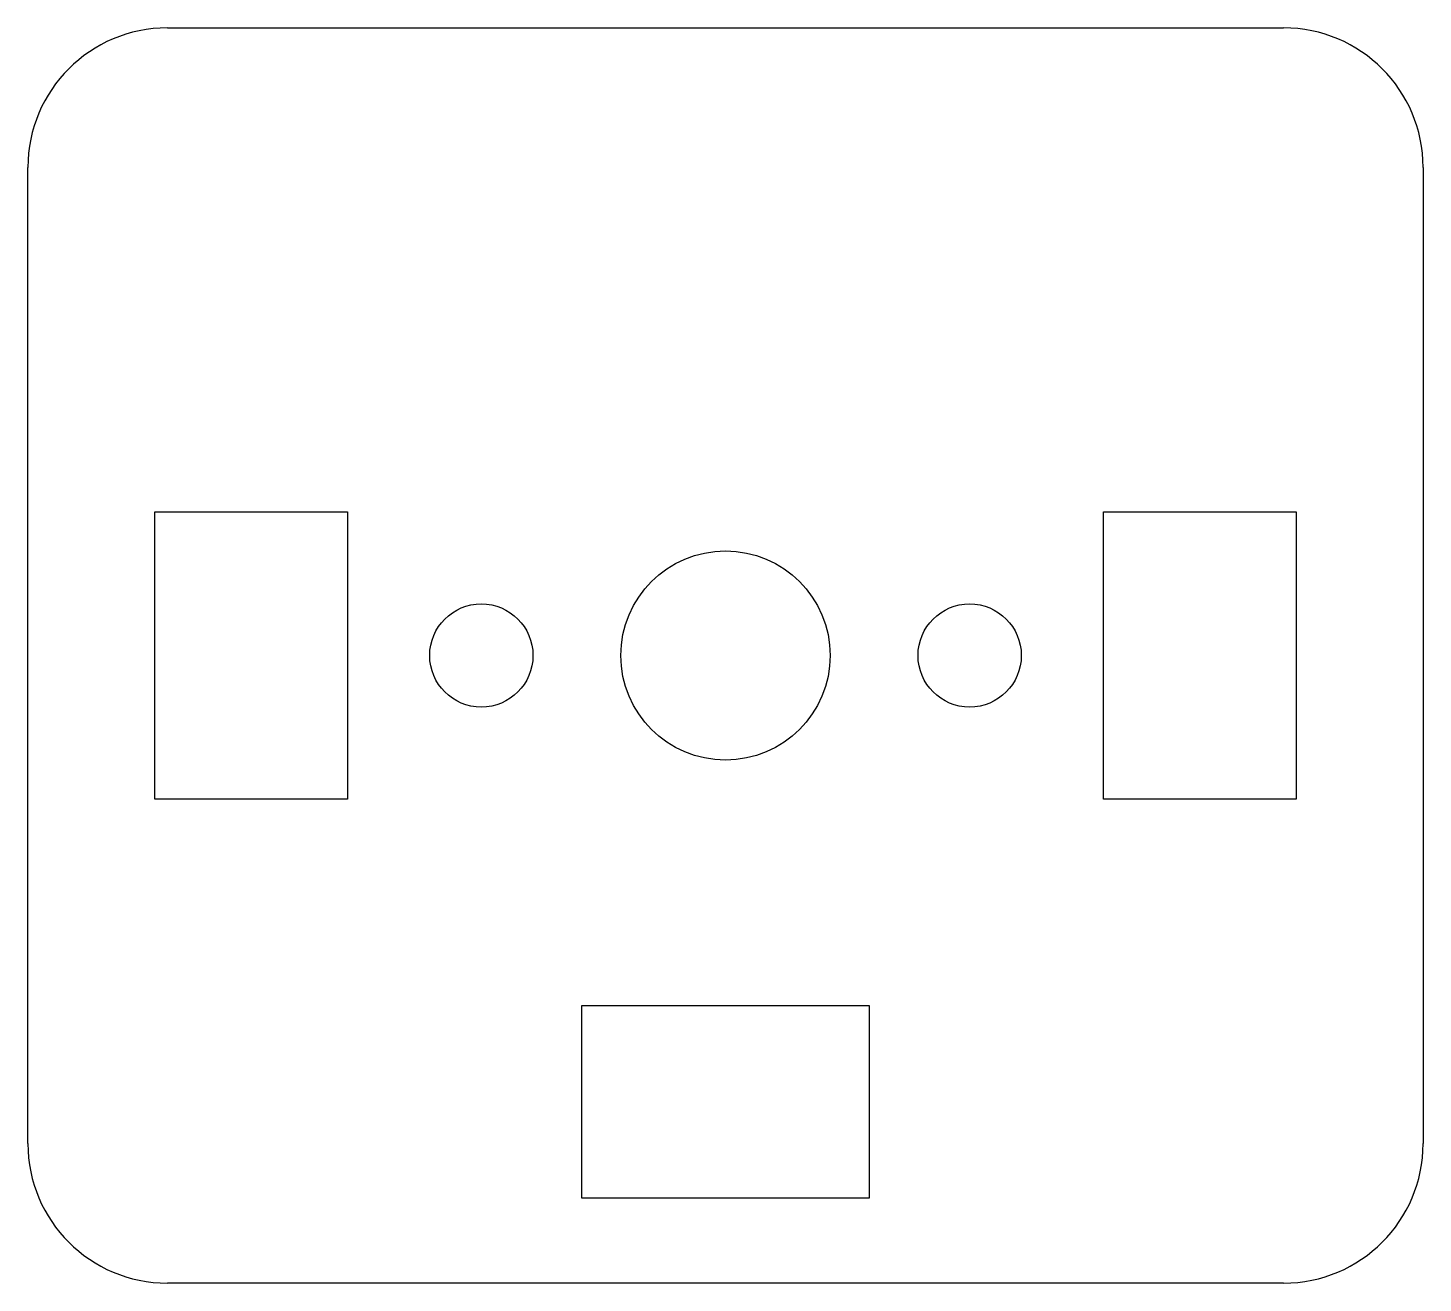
# Model space of a CAD drawing. Header units: millimetres. Extents: x -25 to 25, y -22.5 to 22.5.
import ezdxf

# ---------------------------------------------------------------- set-up
doc = ezdxf.new("R2010")
doc.units = ezdxf.units.MM

msp = doc.modelspace()

# ---------------------------------------------------------------- linework, layer by layer
at = {"color": 7, "linetype": 'Continuous', "lineweight": 25}
for p, q in [((-20, 22.5), (20, 22.5)), ((-25, -17.5), (-25, 17.5)), ((25, 17.5), (25, -17.5)), ((-20.45, 5.15), (-13.55, 5.15)), ((-20.45, -5.15), (-20.45, 5.15)), ((-13.55, 5.15), (-13.55, -5.15)), ((13.55, 5.15), (20.45, 5.15)), ((13.55, -5.15), (13.55, 5.15)), ((20.45, 5.15), (20.45, -5.15)), ((-13.55, -5.15), (-20.45, -5.15)), ((20.45, -5.15), (13.55, -5.15)), ((-5.15, -12.55), (5.15, -12.55)), ((-5.15, -19.45), (-5.15, -12.55)), ((5.15, -12.55), (5.15, -19.45)), ((5.15, -19.45), (-5.15, -19.45)), ((20, -22.5), (-20, -22.5))]:
    msp.add_line(p, q, dxfattribs=at)
for centre, radius in [((0, 0), 3.75), ((-8.75, 0), 1.85), ((8.75, 0), 1.85)]:
    msp.add_circle(centre, radius, dxfattribs=at)
for centre, start, end in [((-20, 17.5), 90, 180), ((20, 17.5), 0, 90), ((-20, -17.5), 180, 270), ((20, -17.5), 270, 0)]:
    msp.add_arc(centre, 5, start, end, dxfattribs=at)

doc.saveas('drawing.dxf')
